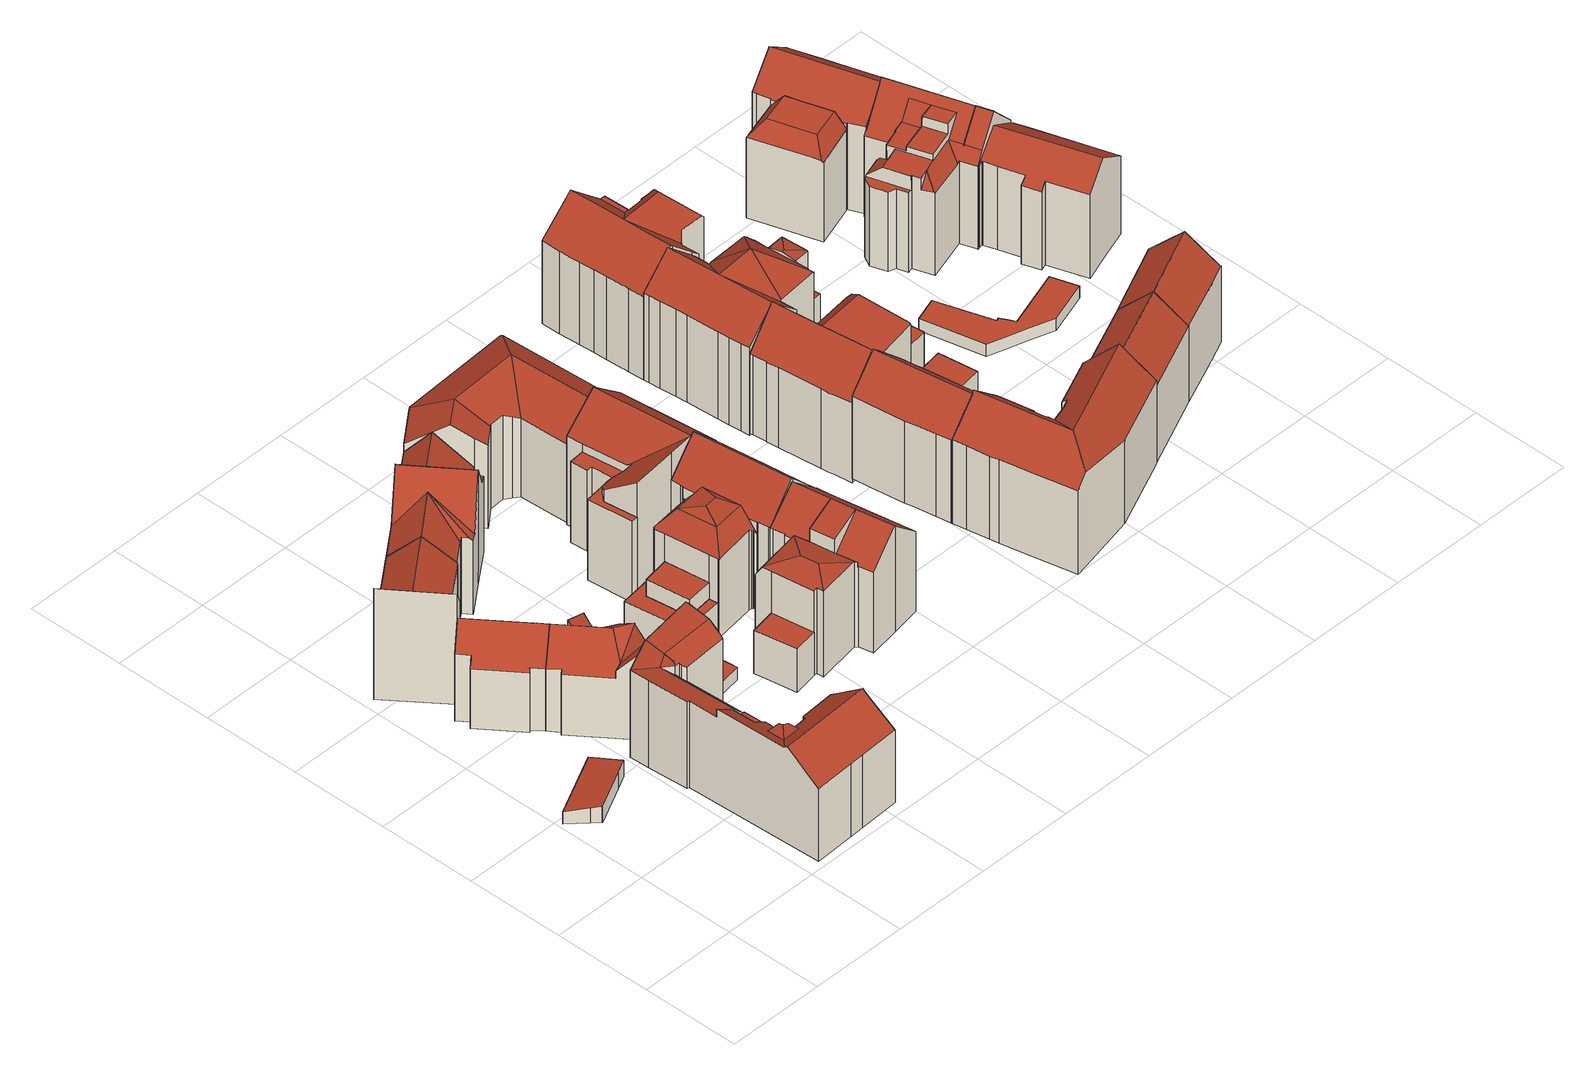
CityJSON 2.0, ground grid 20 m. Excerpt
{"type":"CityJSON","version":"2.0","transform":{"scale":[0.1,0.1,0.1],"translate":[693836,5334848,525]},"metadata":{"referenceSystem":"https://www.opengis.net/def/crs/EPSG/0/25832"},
"CityObjects":{
"building1":{"type":"Building","attributes":{"Gemeindeschluessel":"09162000","HoeheDach":"530.026","HoeheGrund":"526.457","Methode":"2000","NiedrigsteTraufeDesGebaeudes":"529.158","Geometrietyp2DReferenz":"3000","function":"31001_2463","roofType":"1000","measuredHeight":3.57,"storeysAboveGround":1},"geometry":[{"type":"MultiSurface","lod":"2","boundaries":[[[0,1,2,3]],[[4,5,6,7]],[[3,8,4,7,9,10,11,0]],[[8,12,5,4]],[[11,13,1,0]],[[3,2,12,8]],[[9,14,15,10]],[[1,13,15,14,6,5,12,2]],[[7,6,14,9]],[[10,15,13,11]]],"semantics":{"surfaces":[{"type":"WallSurface"},{"type":"GroundSurface"},{"type":"RoofSurface"}],"values":[0,0,1,0,0,0,0,2,0,0]}}]},
"building2":{"type":"Building","attributes":{"Gemeindeschluessel":"09162000","HoeheDach":"545.330","HoeheGrund":"526.392","Methode":"1000","NiedrigsteTraufeDesGebaeudes":"539.469","Geometrietyp2DReferenz":"3000","function":"31001_1000","roofType":"3100","measuredHeight":18.94,"storeysAboveGround":4},"geometry":[{"type":"MultiSurface","lod":"2","boundaries":[[[16,17,18,19]],[[20,21,22,23]],[[24,25,26,27,28]],[[29,30,31,32]],[[33,34,35,36]],[[37,31,30,38,22,21,27,26]],[[32,31,37,39,40]],[[40,39,34,33]],[[19,18,25,24]],[[17,41,35,34,39,37,26,25,18]],[[28,27,21,20]],[[24,28,20,23,42,29,32,40,33,36,43,16,19]],[[42,38,30,29]],[[23,22,38,42]],[[43,41,17,16]],[[36,35,41,43]]],"semantics":{"surfaces":[{"type":"WallSurface"},{"type":"RoofSurface"},{"type":"GroundSurface"}],"values":[0,0,0,0,0,1,0,0,0,1,0,2,0,0,0,0]}}]},
"building3":{"type":"Building","attributes":{"Gemeindeschluessel":"09162000","HoeheDach":"550.624","HoeheGrund":"526.296","Methode":"2000","NiedrigsteTraufeDesGebaeudes":"542.361","Geometrietyp2DReferenz":"3000","function":"31001_1000","roofType":"3100","measuredHeight":24.33,"storeysAboveGround":6},"geometry":[{"type":"MultiSurface","lod":"2","boundaries":[[[44,45,46,47]],[[48,49,46,45,50]],[[44,51,52,50,45]],[[53,54,55,56]],[[57,58,52,51]],[[59,47,46,49,60,61]],[[55,62,63,64,57,51,44,47,59,61,56]],[[64,65,58,57]],[[65,64,63,66,67]],[[68,66,63,62]],[[55,54,68,62]],[[48,50,52,58,65,67]],[[61,60,53,56]],[[68,54,53,60,49,48,67,66]]],"semantics":{"surfaces":[{"type":"WallSurface"},{"type":"RoofSurface"},{"type":"GroundSurface"}],"values":[0,1,0,0,0,0,2,0,0,0,0,1,0,1]}}]},
"building4":{"type":"Building","attributes":{"Gemeindeschluessel":"09162000","HoeheDach":"547.871","HoeheGrund":"526.798","Methode":"2000","NiedrigsteTraufeDesGebaeudes":"541.969","Geometrietyp2DReferenz":"3000","function":"31001_1000","roofType":"3100","measuredHeight":21.07,"storeysAboveGround":5},"geometry":[{"type":"MultiSurface","lod":"2","boundaries":[[[69,70,71,72]],[[73,74,75,76]],[[77,78,79,80,81,82]],[[83,84,85,86]],[[87,88,89,90]],[[91,92,93,94,95]],[[96,97,93,92]],[[98,99,100,101]],[[102,80,79,103]],[[74,104,105,106,107,96,92,91,108,109,110,111,112,113,114,115,116,117,83,86,102,103,118,119,120,121,122,123,124,125,98,101,126,69,72,75]],[[112,111,127,128,129,130]],[[122,131,132,123]],[[73,76,71,70,133,134,135,136,137,138]],[[88,87,139,135,134]],[[90,89,140,141]],[[107,106,142,143]],[[124,123,132,144,145]],[[105,146,142,106]],[[128,127,147,148,149,95,94,150]],[[124,145,151,125]],[[115,152,153,116]],[[121,154,131,122]],[[72,71,76,75]],[[83,117,155,141,140,84]],[[136,150,143,142,146,137]],[[114,156,152,115]],[[157,130,129,150,136]],[[113,112,130,157,158,159]],[[109,148,147,110]],[[82,81,160]],[[116,153,161,155,117]],[[90,141,155,161,139,87]],[[135,139,153,152,156,159,158,136]],[[162,144,132,131,154,163,164,165,166,167,77,168]],[[150,94,93,97,143]],[[169,100,99,151,145,144,162]],[[119,164,163,120]],[[113,159,156,114]],[[74,73,138,104]],[[167,170,78,77]],[[125,151,99,98]],[[118,165,164,119]],[[110,147,127,111]],[[166,170,167]],[[105,104,138,137,146]],[[168,77,82,160,85,84,140,89,88,134,171]],[[108,149,148,109]],[[118,103,79,78,170,166,165]],[[139,161,153]],[[102,86,85,160,81,80]],[[150,129,128]],[[158,157,136]],[[101,100,169,126]],[[91,95,149,108]],[[126,169,162,168,171,133,70,69]],[[107,143,97,96]],[[120,163,154,121]],[[133,171,134]]],"semantics":{"surfaces":[{"type":"WallSurface"},{"type":"RoofSurface"},{"type":"GroundSurface"}],"values":[0,0,1,0,0,0,0,0,0,2,0,0,1,0,0,0,0,0,1,0,0,0,0,0,1,0,1,0,0,0,0,1,1,1,1,1,0,0,0,1,0,0,0,0,0,1,0,0,0,0,0,0,0,0,0,0,0,0]}}]},
"building5":{"type":"Building","attributes":{"Gemeindeschluessel":"09162000","HoeheDach":"545.330","HoeheGrund":"526.400","Methode":"2000","NiedrigsteTraufeDesGebaeudes":"539.550","Geometrietyp2DReferenz":"3000","function":"31001_1000","roofType":"3100","measuredHeight":18.93,"storeysAboveGround":4},"geometry":[{"type":"MultiSurface","lod":"2","boundaries":[[[172,173,39,40]],[[174,175,176,177]],[[178,179,173,172]],[[180,181,177]],[[182,37,183,184,38,30]],[[185,186,174,177,181]],[[42,38,184,187]],[[178,188,185,181,180,179]],[[189,186,185,188]],[[173,179,180,177,183,37,39]],[[29,30,38,42]],[[190,191,184,183]],[[32,182,30,29]],[[187,184,191,192]],[[189,193,175,174,186]],[[193,189,188,178,172,40,32,29,42,187,192]],[[176,190,183,177]],[[193,192,191,190,176,175]],[[32,40,39,37,182]]],"semantics":{"surfaces":[{"type":"WallSurface"},{"type":"RoofSurface"},{"type":"GroundSurface"}],"values":[0,1,0,0,1,1,0,0,0,1,0,1,0,0,0,2,1,0,0]}}]},
"building6":{"type":"Building","attributes":{"Gemeindeschluessel":"09162000","HoeheDach":"551.154","HoeheGrund":"526.332","Methode":"1000","NiedrigsteTraufeDesGebaeudes":"542.476","Geometrietyp2DReferenz":"3000","function":"31001_1000","roofType":"9999","measuredHeight":24.82,"storeysAboveGround":6},"geometry":[{"type":"MultiSurface","lod":"2","boundaries":[[[194,51,195,196,197]],[[194,197,198,199]],[[200,201,202,203]],[[50,204,196,195]],[[205,200,203,44,51,194,199]],[[205,199,198,206,207]],[[202,201,208,204,209]],[[210,209,204,50]],[[200,205,207,208,201]],[[51,44,210,50,195]],[[206,198,197,196,204]],[[44,203,202,209,210]],[[206,204,208,207]]],"semantics":{"surfaces":[{"type":"WallSurface"},{"type":"RoofSurface"},{"type":"GroundSurface"}],"values":[0,0,0,1,2,0,1,1,0,0,1,0,1]}}]},
"building7":{"type":"Building","attributes":{"Gemeindeschluessel":"09162000","HoeheDach":"530.388","HoeheGrund":"527.820","Methode":"1000","NiedrigsteTraufeDesGebaeudes":"530.388","Geometrietyp2DReferenz":"3000","function":"31001_2000","roofType":"1000","measuredHeight":2.57},"geometry":[{"type":"MultiSurface","lod":"2","boundaries":[[[211,212,213,214,215,216]],[[216,215,214,217,218,219]],[[220,219,218,221]],[[212,211,220,221,222,213]],[[217,214,213,222,221,218]],[[211,216,219,220]]],"semantics":{"surfaces":[{"type":"WallSurface"},{"type":"RoofSurface"},{"type":"GroundSurface"}],"values":[0,1,0,2,0,0]}}]},
"building8":{"type":"Building","attributes":{"Gemeindeschluessel":"09162000","HoeheDach":"529.570","HoeheGrund":"526.960","Methode":"1000","NiedrigsteTraufeDesGebaeudes":"529.130","Geometrietyp2DReferenz":"3000","function":"31001_2000","roofType":"1000","measuredHeight":2.61},"geometry":[{"type":"MultiSurface","lod":"2","boundaries":[[[223,224,225,226]],[[223,226,227,228,229,230,231]],[[229,232,233,230]],[[227,234,235,228]],[[228,235,232,229]],[[230,233,236,231]],[[226,225,234,227]],[[236,233,232,235,234,225,224]],[[231,236,224,223]]],"semantics":{"surfaces":[{"type":"WallSurface"},{"type":"GroundSurface"},{"type":"RoofSurface"}],"values":[0,1,0,0,0,0,0,2,0]}}]},
"building9":{"type":"Building","attributes":{"Gemeindeschluessel":"09162000","HoeheDach":"537.180","HoeheGrund":"527.730","Methode":"2000","NiedrigsteTraufeDesGebaeudes":"537.180","Geometrietyp2DReferenz":"3000","function":"31001_1000","roofType":"1000","measuredHeight":9.45,"storeysAboveGround":2},"geometry":[{"type":"MultiSurface","lod":"2","boundaries":[[[237,238,239,240,241,242]],[[243,244,245,239,238,237]],[[246,247,242,241,240,248]],[[247,246,244,243,237,242]],[[248,245,244,246]],[[240,239,245,248]]],"semantics":{"surfaces":[{"type":"WallSurface"},{"type":"RoofSurface"},{"type":"GroundSurface"}],"values":[0,1,2,0,0,0]}}]},
"building10":{"type":"Building","attributes":{"Gemeindeschluessel":"09162000","HoeheDach":"533.700","HoeheGrund":"526.696","Methode":"9999","NiedrigsteTraufeDesGebaeudes":"533.700","Geometrietyp2DReferenz":"3000","function":"51009_1610","roofType":"1000","measuredHeight":7},"geometry":[{"type":"MultiSurface","lod":"2","boundaries":[[[249,250,251,252]],[[253,254,255,256]],[[257,258,251,250,255,254,259,260]],[[256,255,250,249]],[[252,251,258,261]],[[262,260,259,263]],[[263,259,254,253]],[[261,264,262,263,253,256,249,252]],[[264,257,260,262]],[[257,264,261,258]]],"semantics":{"surfaces":[{"type":"WallSurface"},{"type":"RoofSurface"},{"type":"GroundSurface"}],"values":[0,0,1,0,0,0,0,2,0,0]}}]},
"building11":{"type":"Building","attributes":{"Gemeindeschluessel":"09162000","HoeheDach":"551.188","HoeheGrund":"526.372","Methode":"2000","NiedrigsteTraufeDesGebaeudes":"539.628","Geometrietyp2DReferenz":"3000","function":"31001_1000","roofType":"3100","measuredHeight":24.82,"storeysAboveGround":6},"geometry":[{"type":"MultiSurface","lod":"2","boundaries":[[[265,266,267,268]],[[269,270,271,197,272]],[[273,274,275,276,277,278]],[[267,278,277,279,268]],[[273,280,281,271,270,274]],[[274,270,269,282,275]],[[197,271,281,198]],[[281,280,266,265,198]],[[268,279,276,275,282]],[[197,198,265,268,272]],[[268,282,269,272]],[[279,277,276]],[[280,273,278,267,266]]],"semantics":{"surfaces":[{"type":"RoofSurface"},{"type":"WallSurface"},{"type":"GroundSurface"}],"values":[0,1,1,0,2,1,1,1,0,0,0,1,1]}}]},
"building12":{"type":"Building","attributes":{"Gemeindeschluessel":"09162000","HoeheDach":"537.334","HoeheGrund":"526.791","Methode":"1000","NiedrigsteTraufeDesGebaeudes":"537.334","Geometrietyp2DReferenz":"3000","function":"31001_1000","roofType":"1000","measuredHeight":10.54,"storeysAboveGround":2},"geometry":[{"type":"MultiSurface","lod":"2","boundaries":[[[283,284,285,286,287,288]],[[289,290,291,292,293,294]],[[290,283,288,291]],[[291,288,287,292]],[[290,289,294,285,284,283]],[[286,285,294,293,292,287]]],"semantics":{"surfaces":[{"type":"RoofSurface"},{"type":"GroundSurface"},{"type":"WallSurface"}],"values":[0,1,2,2,2,2]}}]},
"building13":{"type":"Building","attributes":{"Gemeindeschluessel":"09162000","HoeheDach":"543.660","HoeheGrund":"526.010","Methode":"2000","NiedrigsteTraufeDesGebaeudes":"543.660","Geometrietyp2DReferenz":"3000","function":"51009_1610","roofType":"1000","measuredHeight":17.65},"geometry":[{"type":"MultiSurface","lod":"2","boundaries":[[[295,296,297,298]],[[299,300,301,302,303,304,297,296,305,306,307,308,309,310]],[[311,309,308,312]],[[312,308,307,313]],[[314,303,302,315]],[[315,302,301,316]],[[299,317,318,300]],[[319,306,305,320]],[[318,317,321,311,312,313,319,320,295,298,322,314,315,316]],[[320,305,296,295]],[[322,304,303,314]],[[321,310,309,311]],[[298,297,304,322]],[[317,299,310,321]],[[313,307,306,319]],[[316,301,300,318]]],"semantics":{"surfaces":[{"type":"WallSurface"},{"type":"RoofSurface"},{"type":"GroundSurface"}],"values":[0,1,0,0,0,0,0,0,2,0,0,0,0,0,0,0]}}]},
"building14":{"type":"Building","attributes":{"Gemeindeschluessel":"09162000","HoeheDach":"551.130","HoeheGrund":"527.720","Methode":"2000","NiedrigsteTraufeDesGebaeudes":"543.074","Geometrietyp2DReferenz":"3000","function":"31001_1000","roofType":"2100","measuredHeight":23.41,"storeysAboveGround":4},"geometry":[{"type":"MultiSurface","lod":"2","boundaries":[[[323,324,325,326]],[[327,328,329,330,331,332]],[[333,334,335,336]],[[337,336,335,338,339]],[[340,341,342,343]],[[326,344,339,338,345,323]],[[346,240,347,348,349,350]],[[337,339,344,351]],[[324,352,353,354]],[[355,331,330]],[[356,357,358,359]],[[360,361,362,363]],[[346,350,364,365]],[[366,367,368,369,370]],[[369,371,370]],[[372,373,374,248]],[[348,375,376,349]],[[377,378,329,328]],[[349,376,355,330,329,378,364,350]],[[379,355,376,354]],[[367,351,344,326,325,368]],[[356,363,362,380,357]],[[371,369,368,325,324,354,376,375]],[[343,342,381,382]],[[379,354,353,383]],[[248,374,347,240]],[[337,351,367,366,372,248,240,346,365,377,328,327,360,363,356,359,340,343,382,333,336]],[[382,381,334,333]],[[379,383,380,362,361,332,331,355]],[[383,345,338,335,334,381,342,341,358,357,380]],[[327,332,361,360]],[[347,374,373,370,371,375,348]],[[365,364,378,377]],[[359,358,341,340]],[[352,345,383,353]],[[345,352,324,323]],[[372,366,370,373]]],"semantics":{"surfaces":[{"type":"WallSurface"},{"type":"RoofSurface"},{"type":"GroundSurface"}],"values":[0,0,0,0,0,1,0,0,0,0,0,0,0,0,1,0,1,0,1,0,0,0,1,0,0,0,2,0,1,1,0,1,0,0,1,0,0]}}]},
"building15":{"type":"Building","attributes":{"Gemeindeschluessel":"09162000","HoeheDach":"551.800","HoeheGrund":"526.320","Methode":"2000","NiedrigsteTraufeDesGebaeudes":"542.761","Geometrietyp2DReferenz":"3000","function":"31001_1000","roofType":"3100","measuredHeight":25.48,"storeysAboveGround":4},"geometry":[{"type":"MultiSurface","lod":"2","boundaries":[[[384,385,386,387]],[[388,389,390,391,392,393,394,395,396]],[[397,389,388,398]],[[399,400,401,402]],[[403,404,405,406]],[[407,408,409,410]],[[411,412,404,403]],[[413,414,415,416]],[[406,405,417,418]],[[419,390,389,397]],[[392,420,393]],[[421,422,423,424,425,426]],[[427,392,391,428]],[[416,415,429,430]],[[411,431,398,388,396,412]],[[428,391,390,419]],[[432,394,393]],[[394,432,433,434,435]],[[425,424,358,436,386,385,437,438,439]],[[440,441,442,443]],[[421,426,408,407]],[[395,444,445]],[[418,417,446,447]],[[448,449,450,414,413,451,452]],[[453,449,448,401]],[[454,455,441,440,456,457]],[[447,446,454,457]],[[453,434,458,450,449]],[[446,417,405,404,412,396,395,445,455,454]],[[459,358,424,423]],[[444,460,435,445]],[[461,437,385,384]],[[429,439,438,437,461,462,463,430]],[[387,386,436,464]],[[445,435,434,453,401,400,442,441,455]],[[443,442,400,399]],[[394,460,444,395]],[[402,401,448,452]],[[423,422,421,407,410,427,428,419,397,398,431,411,403,406,418,447,457,456,440,443,399,402,452,451,413,416,430,463,462,461,384,387,464,459]],[[464,436,358,459]],[[410,409,420,392,427]],[[415,414,450,458,434,433,432,393,420,409,408,426,425,439,429]],[[394,435,460]]],"semantics":{"surfaces":[{"type":"WallSurface"},{"type":"RoofSurface"},{"type":"GroundSurface"}],"values":[0,1,0,0,0,0,0,0,0,0,0,0,0,0,0,0,0,0,1,0,0,1,0,0,1,0,0,0,1,0,1,0,0,0,1,0,1,0,2,0,0,1,1]}}]},
"building16":{"type":"Building","attributes":{"Gemeindeschluessel":"09162000","HoeheDach":"548.521","HoeheGrund":"526.428","Methode":"2000","NiedrigsteTraufeDesGebaeudes":"543.441","Geometrietyp2DReferenz":"3000","function":"31001_1000","roofType":"3100","measuredHeight":22.09,"storeysAboveGround":4},"geometry":[{"type":"MultiSurface","lod":"2","boundaries":[[[270,274,465,466,467]],[[468,469,465,274]],[[470,471,472,473,474,468,274,270,475,476,477,478]],[[472,479,480,473]],[[473,480,481,474]],[[482,483,484,485]],[[486,485,484,487,488,489]],[[482,490,470,478,477,483]],[[482,485,491,490]],[[468,474,481,492,469]],[[487,476,475,488]],[[486,492,481,480,479,491,485]],[[475,270,467,489,488]],[[483,477,476,487,484]],[[466,486,489,467]],[[465,469,492,486,466]],[[491,471,470,490]],[[479,472,471,491]]],"semantics":{"surfaces":[{"type":"WallSurface"},{"type":"GroundSurface"},{"type":"RoofSurface"}],"values":[0,0,1,0,0,2,2,0,2,0,0,2,0,0,2,2,0,0]}}]},
"building17":{"type":"Building","attributes":{"Gemeindeschluessel":"09162000","HoeheDach":"551.377","HoeheGrund":"525.980","Methode":"2000","NiedrigsteTraufeDesGebaeudes":"545.253","Geometrietyp2DReferenz":"3000","function":"31001_1000","roofType":"3100","measuredHeight":25.4,"storeysAboveGround":4},"geometry":[{"type":"MultiSurface","lod":"2","boundaries":[[[315,493,494,495,496,497]],[[498,499,500,501,502,503]],[[504,505,506,322,507,314]],[[313,508,509,510]],[[511,512,319,513,514,515,508,313]],[[516,517,513,319,518,320]],[[519,516,320,520,295,521]],[[522,523,503,502]],[[322,506,524,298]],[[494,525,526,500,499,527,528,529,495]],[[315,497,504,314]],[[298,524,521,295]],[[509,530,523,522,531,510]],[[532,528,527,499,498,503,523,530]],[[497,496,495,529,514,513,517,516,519,521,524,506,505,504]],[[526,525,494,493,315,314,507,322,298,295,520,320,518,319,512,511,313,510,531,522,502,501,500]],[[508,515,514,529,528,532,530,509]]],"semantics":{"surfaces":[{"type":"WallSurface"},{"type":"RoofSurface"},{"type":"GroundSurface"}],"values":[0,0,0,0,0,0,0,0,0,0,0,0,0,1,1,2,1]}}]},
"building18":{"type":"Building","attributes":{"Gemeindeschluessel":"09162000","HoeheDach":"551.810","HoeheGrund":"527.710","Methode":"2000","NiedrigsteTraufeDesGebaeudes":"543.310","Geometrietyp2DReferenz":"3000","function":"31001_1000","roofType":"3100","measuredHeight":24.1,"storeysAboveGround":4},"geometry":[{"type":"MultiSurface","lod":"2","boundaries":[[[533,534,535,536,537,538]],[[536,535,539,540]],[[541,542,543,544]],[[545,546,547,548,549,550]],[[547,546,542,541]],[[551,552,553,554]],[[555,556,533,538]],[[557,549,548,547,541,544,558,559,560,551,554,561,562,563,564,555,538,537,536,540,565,566,567,568,569,570]],[[569,571,572,570]],[[573,574,575,576,543,542,546,545,550,577,578,579,580,581,539,535,534]],[[582,583,584,585,553,552,586,575,574,573,534,533,556]],[[560,559,558,576,575,586]],[[579,578,587,571,569,568,567]],[[588,572,571,587]],[[587,578,577,588]],[[560,586,552,551]],[[554,553,585,561]],[[540,539,581,565]],[[580,579,567,566,565,581]],[[564,563,583,582,556,555]],[[544,543,576,558]],[[562,561,585,584,583,563]],[[549,557,570,572,588,577,550]]],"semantics":{"surfaces":[{"type":"WallSurface"},{"type":"GroundSurface"},{"type":"RoofSurface"}],"values":[0,0,0,0,0,0,0,1,0,2,2,0,0,2,0,0,0,0,0,0,0,0,0]}}]},
"building19":{"type":"Building","attributes":{"Gemeindeschluessel":"09162000","HoeheDach":"552.062","HoeheGrund":"527.690","Methode":"2000","NiedrigsteTraufeDesGebaeudes":"545.601","Geometrietyp2DReferenz":"3000","function":"31001_1000","roofType":"3100","measuredHeight":24.37,"storeysAboveGround":5},"geometry":[{"type":"MultiSurface","lod":"2","boundaries":[[[589,590,591,592]],[[560,593,576,558]],[[594,595,596,597,598,599,600,601,602,603,604,605,606,607]],[[608,609,610,611,612,613,614,615]],[[616,600,599,617]],[[618,601,600,616]],[[591,590,619,620,615,614,595,594,607,576,593,621]],[[622,623,612,611]],[[624,625,626,627]],[[628,629,630,626,625,631,632,633,596,595]],[[634,619,590,589]],[[627,626,630,635]],[[636,631,625,624]],[[623,622,637,635,630,629]],[[638,632,631,636]],[[611,610,609,608,639,634,589,592,551,560,558,640,544,641,642,643,644,618,616,617,645,646,647,648,638,636,624,627,635,637,622]],[[613,612,623,629,628,595,614]],[[598,597,646,645,617,599]],[[642,604,603,643]],[[576,607,606,544,640,558]],[[592,591,621,551]],[[551,621,593,560]],[[639,608,615,620,619,634]],[[597,596,633,632,638,648,647,646]],[[618,644,643,603,602,601]],[[606,605,604,642,641,544]]],"semantics":{"surfaces":[{"type":"WallSurface"},{"type":"RoofSurface"},{"type":"GroundSurface"}],"values":[0,0,1,0,0,0,1,0,0,1,0,0,0,0,0,2,1,0,0,0,0,0,0,0,0,0]}}]},
"building20":{"type":"Building","attributes":{"Gemeindeschluessel":"09162000","HoeheDach":"551.539","HoeheGrund":"526.830","Methode":"2000","NiedrigsteTraufeDesGebaeudes":"543.206","Geometrietyp2DReferenz":"3000","function":"31001_1000","roofType":"3100","measuredHeight":24.71,"storeysAboveGround":5},"geometry":[{"type":"MultiSurface","lod":"2","boundaries":[[[649,650,651,652,653,654,655,656]],[[657,658,659,651,650,660]],[[661,662,663,664,665,666]],[[667,668,669,670,671,672,673,674]],[[653,652,675,676,677,654]],[[678,679,680,681,682,673,672,671,670,660,650,649,656,683,684,685]],[[686,664,663,687]],[[664,686,688,689,690,665]],[[675,652,651,659]],[[691,678,685,692]],[[685,684,693,694,695,696,697,692]],[[698,699,700,701,702,677,676,675,659,658,657,669,668,667,674,703,704,705,706,691,692,697,696,695,707,708,709,710,711,689,688,686,687]],[[712,666,665,690,713,714,715,656]],[[683,656,715,716,717,694,693,684]],[[716,715,714,710,709,708,707,717]],[[705,704,703,682,681,680,679,706]],[[706,679,678,691]],[[677,702,701,700,718,719,655,654]],[[674,673,682,703]],[[661,718,700,699,698,662]],[[714,713,690,689,711,710]],[[695,694,717,707]],[[657,660,670,669]],[[655,719,718,661,666,712,656]],[[687,663,662,698]]],"semantics":{"surfaces":[{"type":"RoofSurface"},{"type":"WallSurface"},{"type":"GroundSurface"}],"values":[0,1,0,1,1,0,1,1,1,1,1,2,0,0,1,1,1,1,1,1,1,1,1,0,1]}}]},
"building21":{"type":"Building","attributes":{"Gemeindeschluessel":"09162000","HoeheDach":"551.300","HoeheGrund":"526.448","Methode":"2000","NiedrigsteTraufeDesGebaeudes":"537.080","Geometrietyp2DReferenz":"3000","function":"31001_1000","roofType":"3100","measuredHeight":24.85,"storeysAboveGround":4},"geometry":[{"type":"MultiSurface","lod":"2","boundaries":[[[720,721,722,723,724]],[[725,726,727,728,729,730,731]],[[732,733,734,735,736,721,737,738,739,740,741]],[[721,736,722]],[[742,725,731,743,740,739]],[[744,745,746,747]],[[748,749,750,751]],[[728,727,752,753]],[[754,755,747,746]],[[756,757,693,758]],[[754,746,745,759,760,720,724]],[[720,761,762,721]],[[763,729,728,753,764]],[[765,732,766,767,768]],[[750,769,770,751]],[[771,772,773,774]],[[764,753,752,775,767,766]],[[748,758,693,776,749]],[[777,778,779,768,767,775]],[[722,736,735,780,781,723]],[[732,741,763,764,766]],[[782,741,740,743]],[[730,729,763,741,782]],[[770,769,783,784]],[[785,738,737,762,761,786]],[[737,721,762]],[[757,761,720,776,693]],[[757,756,786,761]],[[773,787,788,774]],[[743,731,730,782]],[[726,777,775,752,727]],[[742,785,786,756,758,748,751,770,784,771,774,788,789,790,791,744,747,755,781,780,792,778,777,726,725]],[[780,735,734,792]],[[765,768,779,793]],[[791,759,745,744]],[[787,773,772,783,769,750,749,776,720,760,794,795]],[[789,795,794,790]],[[778,792,734,733,793,779]],[[742,739,738,785]],[[793,733,732,765]],[[791,790,794,760,759]],[[787,795,789,788]],[[784,783,772,771]],[[781,755,754,724,723]]],"semantics":{"surfaces":[{"type":"RoofSurface"},{"type":"WallSurface"},{"type":"GroundSurface"}],"values":[0,1,0,0,1,1,1,0,1,1,0,0,0,1,1,1,0,1,1,1,1,1,1,1,1,0,0,1,1,0,1,2,1,0,1,0,1,1,1,1,1,1,1,1]}}]},
"building22":{"type":"Building","attributes":{"Gemeindeschluessel":"09162000","HoeheDach":"551.150","HoeheGrund":"526.420","Methode":"2000","NiedrigsteTraufeDesGebaeudes":"544.165","Geometrietyp2DReferenz":"3000","function":"31001_1000","roofType":"3100","measuredHeight":24.73,"storeysAboveGround":4},"geometry":[{"type":"MultiSurface","lod":"2","boundaries":[[[796,797,798,799]],[[744,800,801,791]],[[802,803,800,744]],[[804,805,806,798,797,807,808,809,810,811,812,813,814,815,816,817]],[[818,819,820,821,822,823]],[[824,825,826,806,805,804,817,827]],[[828,829,830,831,832,833]],[[834,822,821,835]],[[836,837,838,839,840,830,829,828,823,822,834,813]],[[815,841,842,843,844,816]],[[845,846,847,809,808,807,797,796]],[[812,811,801,800,803,848,849,850,813]],[[851,852,853,839,838,854]],[[835,821,820,855,856,857]],[[799,798,806,826]],[[858,859,860,861,862,802,744,791,863,790,847,846,845,796,799,826,825,824,827,844,843,842,856,855,820,819,818,833,832,831,864,853,852,851]],[[842,841,857,856]],[[862,861,860,859,865,866,849,848]],[[790,810,809,847]],[[850,866,865,867,837,836,813]],[[840,839,853,864,831,830]],[[814,813,834,835,857,841,815]],[[858,851,854,867,865,859]],[[849,866,850]],[[790,863,791,801,811,810]],[[818,823,828,833]],[[827,817,816,844]],[[867,854,838,837]],[[862,848,803,802]]],"semantics":{"surfaces":[{"type":"WallSurface"},{"type":"RoofSurface"},{"type":"GroundSurface"}],"values":[0,0,0,1,0,0,0,1,1,0,0,1,0,0,0,2,0,0,0,1,0,1,0,1,0,0,0,1,0]}}]},
"building23":{"type":"Building","attributes":{"Gemeindeschluessel":"09162000","HoeheDach":"537.404","HoeheGrund":"526.790","Methode":"1000","NiedrigsteTraufeDesGebaeudes":"537.404","Geometrietyp2DReferenz":"3000","function":"31001_1000","roofType":"1000","measuredHeight":10.61},"geometry":[{"type":"MultiSurface","lod":"2","boundaries":[[[868,869,870,871,872,686]],[[873,687,686,872,871,874,875]],[[876,877,875,874,871,870]],[[878,879,877,876,870,869,868]],[[687,873,875,877,879,878]],[[687,878,868,686]]],"semantics":{"surfaces":[{"type":"WallSurface"},{"type":"GroundSurface"},{"type":"RoofSurface"}],"values":[0,1,0,2,0,0]}}]},
"building24":{"type":"Building","attributes":{"Gemeindeschluessel":"09162000","HoeheDach":"550.399","HoeheGrund":"527.980","Methode":"1000","NiedrigsteTraufeDesGebaeudes":"544.594","Geometrietyp2DReferenz":"3000","function":"31001_1000","roofType":"3100","measuredHeight":22.42,"storeysAboveGround":5},"geometry":[{"type":"MultiSurface","lod":"2","boundaries":[[[880,881,882,883]],[[884,885,882,881]],[[886,887,888,884,881,880]],[[889,890,891,883,882,885]],[[888,889,885,884]],[[887,886,880,883,891,890]],[[890,889,888,887]]],"semantics":{"surfaces":[{"type":"WallSurface"},{"type":"RoofSurface"},{"type":"GroundSurface"}],"values":[0,1,0,0,1,2,0]}}]},
"building25":{"type":"Building","attributes":{"Gemeindeschluessel":"09162000","HoeheDach":"529.797","HoeheGrund":"527.190","Methode":"1000","NiedrigsteTraufeDesGebaeudes":"529.797","Geometrietyp2DReferenz":"3000","function":"31001_2000","roofType":"1000","measuredHeight":2.61},"geometry":[{"type":"MultiSurface","lod":"2","boundaries":[[[892,893,894,895,896,897]],[[898,899,897,896]],[[900,901,902,903]],[[904,905,899,898]],[[906,907,908,909]],[[909,908,910,911]],[[894,893,907,906]],[[911,912,913,900,903,904,898,896,895,894,906,909]],[[913,912,911,910,914,915,901,900]],[[903,902,905,904]],[[901,915,914,910,908,907,893,892,897,899,905,902]]],"semantics":{"surfaces":[{"type":"WallSurface"},{"type":"GroundSurface"},{"type":"RoofSurface"}],"values":[0,0,0,0,0,0,0,1,0,0,2]}}]},
"building26":{"type":"Building","attributes":{"Gemeindeschluessel":"09162000","HoeheDach":"550.361","HoeheGrund":"528.010","Methode":"1000","NiedrigsteTraufeDesGebaeudes":"544.560","Geometrietyp2DReferenz":"3000","function":"31001_1000","roofType":"3100","measuredHeight":22.35,"storeysAboveGround":5},"geometry":[{"type":"MultiSurface","lod":"2","boundaries":[[[916,917,918,919,920,921,922,923]],[[885,923,922,924]],[[890,925,918,917,926,927]],[[927,926,917,916,923,885]],[[925,890,891,883,921,920,919,918]],[[883,924,922,921]],[[891,890,927,885,924,883]]],"semantics":{"surfaces":[{"type":"WallSurface"},{"type":"RoofSurface"},{"type":"GroundSurface"}],"values":[0,1,0,1,2,0,0]}}]},
"building27":{"type":"Building","attributes":{"Gemeindeschluessel":"09162000","HoeheDach":"551.040","HoeheGrund":"526.890","Methode":"2000","NiedrigsteTraufeDesGebaeudes":"544.259","Geometrietyp2DReferenz":"3000","function":"31001_1000","roofType":"3100","measuredHeight":24.15,"storeysAboveGround":5},"geometry":[{"type":"MultiSurface","lod":"2","boundaries":[[[928,929,930,931]],[[932,933,934,935,936,937]],[[938,939,940,941,942,943,944,945]],[[946,947,948,949]],[[944,950,951]],[[952,953,954,948,947,955,930,929,956]],[[957,958,936,935,940,939,959,960]],[[961,962,963,953,952,964]],[[965,956,929,928,966,967]],[[968,969,970,971,972,957,960,973,974,975,976,977]],[[978,954,953,963]],[[931,930,955,979]],[[949,948,954,978]],[[935,934,940]],[[962,961,932,937,980,972,971,970,969,968,977,981,982,983,984,985,967,966,928,931,979,946,949,978,963]],[[985,986,965,967]],[[972,980,937,936,958,957]],[[976,987,951,950,988,983,982,981,977]],[[984,989,986,985]],[[961,964,933,932]],[[959,939,938,945,990]],[[989,988,950,944,943,942,941,940,934,933,964,952,956,965,986]],[[974,973,960,959,990,975]],[[979,955,947,946]],[[983,988,989,984]],[[975,990,945,944,951,987,976]]],"semantics":{"surfaces":[{"type":"WallSurface"},{"type":"RoofSurface"},{"type":"GroundSurface"}],"values":[0,0,0,0,0,1,1,0,0,0,0,0,0,0,2,0,0,0,0,0,1,1,1,0,0,1]}}]},
"building28":{"type":"Building","attributes":{"Gemeindeschluessel":"09162000","HoeheDach":"552.280","HoeheGrund":"526.853","Methode":"2000","NiedrigsteTraufeDesGebaeudes":"544.300","Geometrietyp2DReferenz":"3000","function":"31001_1000","roofType":"3100","measuredHeight":25.43,"storeysAboveGround":5},"geometry":[{"type":"MultiSurface","lod":"2","boundaries":[[[991,992,993,994,995,996,997]],[[998,999,1000,1001]],[[1002,1003,1004,1005]],[[1006,1007,1008,1005,1004,994,993]],[[1009,1010,1011,1012]],[[1013,991,997,1014,1015]],[[1016,1017,1010,1009]],[[1018,1019,1020]],[[1002,1021,1022,1023,1018,1020,1024,1025,1026,1027,1028]],[[1020,1029,1025,1024]],[[963,1030,1031,1032]],[[1033,1034,1035,1036,1037,1038,1039,1040]],[[1002,1028,995,1003]],[[1041,1042,1043,1019,1018,1023]],[[991,1013,1044,992]],[[1045,1029,1020,1019,1043,1046]],[[1006,993,992,1044]],[[1047,1048,1049,1050,1051]],[[1049,1052,1035,1034,1050]],[[1053,1054,1008,1007]],[[1055,1056,1036,1035,1052]],[[1002,1005,1008,1054,1031,1030,1021]],[[1057,1015,1014,1058,1059,1038,1037]],[[1041,1023,1022,961]],[[1055,1060,1061,1011,1010,1017,1056]],[[1000,1025,1029,1045,1062,1001]],[[995,994,1004,1003]],[[1058,1039,1059]],[[1039,1038,1059]],[[1016,1057,1037,1036,1056,1017]],[[1034,1033,1063]],[[1032,1031,1054,1053]],[[1064,1061,1060,1065]],[[1042,1047,1051,1066,1046,1043]],[[1040,996,1027,1026,999,998,1067]],[[963,961,1022,1021,1030]],[[1049,1048,1065,1060,1055,1052]],[[1000,999,1026,1025]],[[998,1001,1062,1067]],[[1040,1039,1058,1014,997,996]],[[1006,1044,1013,1015,1057,1016,1009,1012,1064,1065,1048,1047,1042,1041,961,963,1032,1053,1007]],[[1045,1046,1066,1063,1033,1040,1067,1062]],[[1012,1011,1061,1064]],[[1063,1066,1051,1050,1034]],[[1027,996,995,1028]]],"semantics":{"surfaces":[{"type":"RoofSurface"},{"type":"WallSurface"},{"type":"GroundSurface"}],"values":[0,1,1,1,1,1,1,1,0,0,1,0,1,1,1,0,1,1,0,1,1,0,1,1,0,1,0,0,1,1,1,1,1,1,1,1,1,0,0,0,2,1,1,0,1]}}]},
"building29":{"type":"Building","attributes":{"Gemeindeschluessel":"09162000","HoeheDach":"549.511","HoeheGrund":"527.360","Methode":"1000","NiedrigsteTraufeDesGebaeudes":"544.634","Geometrietyp2DReferenz":"3000","function":"31001_1000","roofType":"3100","measuredHeight":22.15,"storeysAboveGround":5},"geometry":[{"type":"MultiSurface","lod":"2","boundaries":[[[1068,1069,1070,1071,1072,1073]],[[1074,1075,1071,1070]],[[1072,1071,1075,1076,1077,1078]],[[1079,1077,1076,1080]],[[1081,1082,1083,1084]],[[1085,1086,1087,1088]],[[1084,1083,1086,1085]],[[1088,1087,1089,1090]],[[1068,1073,1091,1092]],[[1093,1094,1082,1081]],[[1087,1086,1083,1082,1094,1095,1096,1091,1073,1072,1078,1089]],[[1097,1096,1095,1098]],[[1092,1091,1096,1097]],[[1089,1078,1077,1079,1099,1090]],[[1080,1076,1075,1074]],[[1069,1068,1092,1097,1098,1093,1081,1084,1085,1088,1090,1099,1079,1080,1074,1070]],[[1098,1095,1094,1093]]],"semantics":{"surfaces":[{"type":"WallSurface"},{"type":"RoofSurface"},{"type":"GroundSurface"}],"values":[0,0,1,0,0,0,0,0,0,0,1,0,0,0,0,2,0]}}]}
},
"vertices":[
[39,353,15],[39,353,48],[5,384,42],[5,384,15],[162,395,15],[162,395,50],[162,393,50],[162,393,15],[135,448,15],[133,378,15],[54,339,15],[53,340,15],[135,448,42],[53,340,50],[133,378,50],[54,339,50],
[89,671,14],[89,671,161],[72,693,161],[72,693,14],[158,720,14],[158,720,163],[172,731,145],[172,731,14],[106,719,14],[106,719,202],[106,719,203],[138,744,164],[138,744,14],[193,620,14],[193,620,196],[206,602,196],[206,602,14],[140,587,14],[140,587,151],[136,583,145],[136,583,14],[200,598,203],[234,650,145],[157,566,151],[157,566,14],[76,661,145],[234,650,14],[76,661,14],
[231,837,13],[231,837,174],[228,834,174],[228,834,13],[77,794,227],[146,772,174],[194,885,227],[159,931,13],[159,931,177],[129,758,203],[138,744,203],[138,744,13],[129,758,13],[156,929,13],[156,929,177],[202,815,13],[133,761,196],[133,761,13],[106,719,13],[21,829,13],[131,910,13],[131,910,176],[21,829,256],[73,867,174],[106,719,255],
[214,293,18],[214,293,207],[209,293,208],[209,293,18],[202,415,209],[202,415,18],[204,377,18],[204,377,209],[254,116,202],[284,146,199],[283,147,199],[282,150,199],[282,153,199],[253,151,202],[289,177,18],[289,177,176],[282,165,182],[282,165,18],[257,235,172],[257,235,196],[259,188,196],[259,188,172],[396,404,18],[392,464,18],[392,464,208],[395,419,198],[396,404,185],[391,468,18],[391,468,208],[336,14,18],[336,14,177],[308,13,177],[308,13,18],[282,150,18],[283,147,18],[202,416,18],[247,438,18],[275,452,18],[277,452,18],[397,390,18],[304,384,18],[297,389,18],[296,393,18],[280,391,18],[272,379,18],[273,359,18],[277,355,18],[284,236,18],[286,236,18],[301,135,18],[331,138,18],[331,143,18],[341,153,18],[412,158,18],[413,139,18],[416,80,18],[420,19,18],[225,9,18],[296,393,179],[280,392,178],[280,392,194],[280,391,194],[412,158,177],[413,139,191],[216,233,207],[252,235,199],[257,235,198],[250,394,198],[203,417,208],[202,416,209],[282,236,172],[288,190,176],[288,190,172],[275,452,207],[277,452,206],[416,89,229],[416,80,222],[247,438,207],[297,389,175],[304,384,170],[397,390,171],[279,412,198],[420,19,177],[277,355,172],[284,236,171],[341,153,177],[286,236,172],[273,359,176],[274,383,193],[274,383,173],[272,379,176],[282,153,181],[284,236,172],[223,79,229],[331,143,185],[331,138,189],[301,135,190],[292,141,185],[293,118,202],[222,84,225],[225,9,177],[292,141,200],[216,233,224],
[173,545,14],[173,545,152],[276,452,202],[277,452,203],[297,496,202],[241,476,163],[168,541,14],[168,541,146],[223,469,146],[223,469,161],[206,602,197],[264,515,203],[288,580,146],[247,438,202],[275,452,202],[288,580,14],[247,438,14],[275,452,14],[298,497,203],[326,559,146],[326,559,14],[277,452,14],
[268,1014,13],[159,931,178],[221,978,178],[268,1014,262],[352,904,262],[352,904,13],[277,872,13],[277,872,180],[273,869,175],[273,869,13],[283,954,227],[289,856,13],[303,866,175],[289,856,175],[285,862,180],[272,869,175],[231,837,175],
[396,404,28],[457,413,28],[458,414,28],[458,414,54],[457,413,54],[396,404,54],[456,432,54],[451,473,54],[392,464,54],[392,464,28],[451,473,28],[456,432,28],
[326,628,20],[326,628,41],[350,681,41],[350,681,20],[363,711,20],[390,700,20],[378,674,20],[370,655,20],[352,617,20],[378,674,46],[370,655,46],[363,711,41],[390,700,46],[352,617,46],
[488,405,122],[489,405,122],[540,414,122],[540,414,27],[489,405,27],[488,405,27],[491,389,122],[503,320,122],[553,329,122],[503,320,27],[491,389,27],[553,329,27],
[458,621,17],[458,621,87],[470,534,87],[470,534,17],[509,650,17],[509,650,87],[512,630,87],[512,630,17],[526,523,87],[524,540,87],[423,638,87],[442,514,87],[524,540,17],[442,514,17],[423,638,17],[526,523,17],
[399,939,180],[415,951,179],[414,953,180],[322,996,217],[378,1098,169],[378,1098,14],[268,1014,14],[321,1055,169],[402,968,14],[449,1004,14],[449,1004,146],[403,969,146],[403,969,182],[402,968,182],[379,1000,186],[415,951,14],[352,904,14],[407,1060,217],
[470,534,123],[506,538,123],[524,540,123],[524,541,123],[512,630,123],[458,621,123],[506,538,18],[470,534,18],[458,621,18],[512,630,18],[524,541,18],[524,540,18],
[540,776,10],[540,776,187],[526,775,187],[526,775,10],[553,789,187],[485,780,187],[495,688,187],[508,689,187],[499,757,187],[512,773,187],[555,767,187],[578,768,187],[566,869,187],[535,866,187],[538,831,187],[549,832,187],[538,831,10],[535,866,10],[566,869,10],[499,757,10],[508,689,10],[495,688,10],[553,789,10],[485,780,10],[578,768,10],[555,767,10],[549,832,10],[512,773,10],
[647,371,203],[647,371,212],[655,326,212],[655,326,203],[631,470,27],[629,466,27],[629,466,184],[630,468,181],[630,468,203],[631,470,204],[786,317,27],[786,317,203],[726,307,258],[726,307,27],[662,296,27],[723,306,261],[662,296,204],[752,511,27],[752,511,204],[755,487,204],[755,487,27],[656,325,204],[710,382,261],[535,446,27],[540,414,213],[537,433,213],[537,433,212],[535,446,190],[656,325,27],[647,371,241],[639,420,241],[639,420,212],[632,455,203],[690,507,27],[690,507,259],[751,516,203],[751,516,27],[627,493,27],[627,493,204],[626,498,204],[626,498,27],[623,462,189],[623,462,27],[562,315,27],[651,330,27],[651,330,213],[648,330,214],[562,315,214],[598,361,225],[560,330,27],[560,330,214],[553,329,212],[592,397,225],[633,450,212],[627,464,27],[627,464,187],[639,420,203],[688,507,261],[769,398,206],[769,398,27],[701,431,261],
[736,614,13],[736,614,205],[746,546,203],[746,546,13],[611,531,188],[615,531,187],[618,530,185],[620,528,182],[622,525,178],[620,542,202],[618,557,223],[551,549,223],[527,519,185],[615,531,13],[611,531,13],[597,667,13],[597,667,180],[600,669,178],[600,669,13],[526,523,13],[526,523,184],[524,540,184],[524,540,13],[626,502,13],[626,502,203],[623,522,203],[623,522,13],[526,519,13],[526,519,184],[603,676,13],[603,676,203],[603,680,203],[603,680,13],[512,630,184],[512,630,13],[618,530,13],[622,525,202],[626,498,13],[688,507,13],[690,507,13],[690,507,266],[688,507,268],[626,498,203],[622,525,13],[620,528,13],[601,700,204],[601,700,13],[527,519,13],[618,557,202],[608,636,202],[606,651,202],[608,636,223],[750,520,203],[725,714,203],[664,707,267],[662,707,268],[589,665,13],[589,665,182],[593,665,182],[593,665,13],[570,592,231],[541,628,223],[509,650,184],[509,650,13],[602,672,178],[603,675,178],[603,675,202],[603,675,13],[602,672,13],[603,670,178],[509,653,184],[510,653,186],[510,653,13],[509,653,13],[603,670,202],[751,516,13],[597,595,231],[725,714,13],[664,707,13],[662,707,13],[750,520,13],
[449,1004,210],[425,1036,235],[378,1098,186],[463,986,14],[463,986,196],[564,902,14],[558,1001,14],[546,1010,14],[533,1019,14],[502,1017,14],[455,1157,14],[689,1171,14],[703,913,14],[641,908,14],[546,1010,192],[533,1019,198],[502,1017,198],[634,907,235],[703,913,187],[689,1166,187],[624,1085,235],[478,1076,235],[689,1171,184],[455,1157,184],[451,1154,186],[564,902,186],[558,1001,186],[500,1015,197],
[585,698,10],[601,700,10],[601,700,263],[585,698,263],[508,689,263],[716,795,204],[725,714,204],[725,714,10],[716,795,10],[703,913,10],[703,913,204],[499,757,213],[510,772,204],[512,773,203],[510,772,10],[566,869,204],[563,902,204],[563,902,10],[577,779,10],[577,778,10],[578,768,212],[577,778,205],[577,779,205],[555,767,211],[577,768,212],[577,768,10],[541,775,204],[541,775,10],[540,776,203],[641,908,10],[641,908,257],[526,775,203],[655,706,10],[664,707,10],[664,707,256],[655,706,264],[655,706,263],[633,907,264],[633,907,10],[646,787,264],
[998,630,249],[1017,633,268],[1028,634,258],[1028,634,27],[1017,633,27],[998,630,27],[1084,642,203],[1084,642,27],[1120,452,27],[1120,452,198],[1121,449,198],[1121,449,27],[1112,523,194],[1117,479,196],[1117,479,27],[1112,523,27],[1112,527,27],[1112,527,194],[989,426,27],[989,426,209],[989,428,209],[989,428,27],[957,624,27],[957,624,209],[1113,527,27],[1050,437,27],[1049,437,27],[1027,433,27],[983,457,27],[976,499,27],[972,519,27],[962,589,27],[1093,644,27],[1097,608,27],[1098,606,27],[1100,606,27],[1155,615,27],[1166,535,27],[1155,615,183],[1166,535,183],[1023,598,268],[1037,510,268],[1049,437,268],[1050,437,267],[1113,527,193],[1100,606,193],[1098,606,195],[1097,608,195],[1093,644,194],[962,589,208],[972,519,207],[976,499,208],[983,457,208],[1027,433,246],[1100,606,183],[1113,527,183],
[1002,354,27],[1002,354,209],[994,398,210],[994,398,27],[1027,433,245],[1079,315,271],[1093,249,271],[1139,334,215],[1138,334,215],[1137,340,215],[1135,345,216],[1127,348,222],[1122,375,222],[1136,378,209],[1137,379,208],[1125,450,206],[1122,450,209],[1121,449,210],[1054,438,271],[1038,186,27],[1062,191,27],[1170,215,27],[1185,218,27],[1185,218,209],[1170,215,212],[1062,191,233],[1038,186,211],[1127,348,27],[1135,345,27],[1122,375,27],[1006,336,210],[1016,287,210],[989,426,211],[1331,283,27],[1331,283,209],[1181,358,27],[1181,358,211],[1278,401,211],[1278,401,27],[1157,277,271],[1304,343,271],[1280,398,214],[1185,349,220],[1165,338,222],[1145,335,217],[1006,336,27],[1280,398,27],[1185,349,27],[1304,343,27],[1165,338,27],[1016,287,27],[1054,438,27],[1122,450,27],[1125,450,27],[1137,379,27],[1136,378,27],[1137,340,27],[1138,334,27],[1139,334,27],[1145,335,27],
[1013,668,265],[1017,633,265],[1028,634,253],[1084,642,185],[1080,675,186],[1080,677,186],[1081,677,184],[1004,736,265],[998,630,18],[1017,633,18],[1028,634,18],[998,630,243],[1170,695,193],[1168,705,194],[1173,706,188],[1157,806,192],[1156,813,193],[1103,747,265],[950,669,18],[952,661,18],[957,624,18],[957,624,193],[952,661,192],[950,669,192],[948,686,192],[948,686,18],[1084,642,18],[1080,675,18],[1080,677,18],[932,827,193],[935,798,193],[935,797,193],[936,788,193],[938,774,193],[996,804,265],[992,839,265],[931,832,193],[1157,806,18],[1173,706,18],[1156,813,18],[1154,822,18],[1154,822,182],[932,827,18],[931,832,18],[1003,840,252],[1060,847,184],[1060,847,18],[1003,840,18],[992,839,18],[1168,705,18],[1170,695,18],[1170,692,18],[1083,678,18],[1081,677,18],[938,774,18],[936,788,18],[935,797,18],[935,798,18],[1060,842,18],[1064,812,18],[1064,810,18],[1064,809,18],[1066,809,18],[1074,744,265],[1066,809,185],[1064,809,186],[1064,810,184],[1064,812,184],[1060,842,184],[1170,692,190],[1083,678,185],
[983,951,263],[1067,958,263],[1048,1029,204],[1040,1028,204],[1040,1029,203],[1181,908,14],[1178,947,14],[1178,947,201],[1179,936,201],[1179,934,200],[1179,934,121],[1181,908,121],[1142,988,198],[1140,1020,198],[1138,1020,199],[1136,1033,200],[1130,1033,205],[1147,891,201],[1148,891,199],[1147,905,199],[1149,905,198],[1147,932,198],[1147,905,14],[1149,905,121],[1037,1064,14],[1037,1064,204],[1038,1058,204],[1038,1058,14],[931,832,14],[931,832,206],[929,850,205],[929,850,14],[1175,989,201],[1150,961,205],[1040,1035,204],[1040,1035,14],[1060,847,14],[1060,847,199],[1003,840,14],[987,1061,251],[974,1060,263],[1056,880,200],[1059,881,201],[1147,932,200],[1144,960,205],[1142,988,121],[1142,988,200],[1174,990,200],[1174,990,121],[927,875,205],[927,875,14],[920,966,14],[920,966,205],[918,988,205],[918,988,14],[1175,990,200],[992,839,263],[1175,990,14],[1172,1023,14],[1172,1023,121],[1136,1033,14],[1040,1028,14],[1147,932,121],[925,899,205],[925,899,14],[1148,891,14],[1056,880,14],[915,1021,205],[915,1021,14],[913,1045,14],[912,1056,14],[987,1061,14],[1138,1020,14],[1140,1020,121],[912,1056,205],[913,1045,205],
[907,1136,14],[907,1136,196],[906,1163,195],[906,1163,14],[1037,1064,211],[987,1061,258],[1054,1065,14],[1054,1065,195],[902,1218,195],[902,1216,195],[904,1195,195],[909,1101,196],[910,1098,196],[910,1089,196],[912,1056,196],[983,1061,261],[980,1103,261],[977,1163,261],[974,1223,261],[971,1278,261],[900,1276,196],[901,1237,195],[1057,1223,14],[1057,1228,14],[1055,1280,14],[1055,1280,193],[1057,1228,193],[1057,1223,198],[902,1218,14],[902,1216,14],[904,1195,14],[901,1237,14],[1084,1224,199],[1091,1230,193],[1092,1231,192],[1092,1231,14],[1091,1230,14],[1084,1224,14],[1048,1227,193],[1045,1280,193],[1051,1168,261],[1067,1169,261],[1121,1229,196],[1121,1232,193],[1108,1231,193],[979,1278,254],[979,1278,14],[971,1278,14],[900,1276,14],[909,1101,14],[910,1098,14],[910,1089,14],[1052,1101,195],[1055,1104,193],[1055,1108,193],[1126,1121,14],[1121,1229,14],[1121,1232,14],[1126,1121,197],[1045,1280,14],[1040,1279,14],[1040,1279,198],[1121,1121,14],[1069,1119,14],[1058,1108,14],[1055,1104,14],[1052,1101,14],[983,1061,14],[1108,1231,14],[1069,1119,205],[1058,1108,193],[1121,1121,203],
[1157,806,124],[1213,814,124],[1214,814,124],[1214,814,18],[1213,814,18],[1179,707,18],[1218,780,18],[1227,715,18],[1218,780,124],[1227,715,124],[1173,706,124],[1179,707,124],
[1280,398,30],[1280,398,196],[1427,463,196],[1427,463,30],[1305,340,254],[1453,406,254],[1305,340,30],[1331,283,30],[1331,283,196],[1478,349,196],[1478,349,30],[1453,406,30],
[1408,695,48],[1415,681,48],[1415,681,22],[1408,695,22],[1400,709,22],[1400,709,48],[1394,707,22],[1394,707,48],[1338,678,22],[1338,678,48],[1309,804,48],[1309,804,22],[1357,820,22],[1357,820,48],[1534,720,22],[1534,720,48],[1551,667,48],[1551,667,22],[1465,639,48],[1465,639,22],[1417,654,22],[1372,667,22],[1417,654,48],[1372,667,48],
[1624,414,196],[1625,414,196],[1625,414,30],[1624,414,30],[1598,472,30],[1573,530,30],[1573,530,197],[1598,472,254],[1427,463,197],[1576,392,30],[1576,392,196],[1478,349,197],
[1522,1306,19],[1522,1306,208],[1523,1301,208],[1523,1301,19],[1452,1102,19],[1452,1102,208],[1450,1102,207],[1450,1102,195],[1450,1102,196],[1450,1102,19],[1423,1188,226],[1444,1123,226],[1448,1110,207],[1444,1123,207],[1423,1188,207],[1416,1211,207],[1411,1226,207],[1416,1211,226],[1541,1243,19],[1541,1243,209],[1549,1215,210],[1549,1215,19],[1408,1235,207],[1408,1235,195],[1523,1091,260],[1584,1111,208],[1562,1178,209],[1532,1272,209],[1460,1288,260],[1365,1074,193],[1389,1082,193],[1382,1104,226],[1364,1077,196],[1465,1071,19],[1523,1091,19],[1584,1111,19],[1465,1071,210],[1458,1287,259],[1460,1288,19],[1458,1287,19],[1322,1208,19],[1329,1185,19],[1358,1097,19],[1364,1077,19],[1365,1074,19],[1358,1097,196],[1329,1185,196],[1322,1208,196],[1322,1209,194],[1322,1209,19],[1562,1178,19],[1532,1272,19],[1389,1082,19],[1346,1217,19],[1408,1235,19],[1410,1236,19],[1402,1262,19],[1400,1270,19],[1400,1270,209],[1346,1217,194],[1410,1236,208],[1402,1262,209],[1354,1193,226],
[1516,908,200],[1527,876,201],[1527,875,201],[1543,881,223],[1533,913,223],[1524,940,223],[1512,907,195],[1524,940,236],[1524,940,257],[1508,985,257],[1508,985,236],[1576,927,272],[1576,927,273],[1587,895,273],[1587,895,272],[1527,875,19],[1649,916,19],[1649,916,201],[1399,941,19],[1399,941,193],[1384,945,193],[1384,945,19],[1516,908,19],[1431,882,198],[1431,882,19],[1406,919,19],[1406,919,193],[1476,1017,197],[1476,1017,226],[1501,1025,226],[1522,1090,272],[1465,1071,204],[1458,1069,196],[1527,1033,257],[1540,994,257],[1555,950,257],[1524,940,220],[1533,913,220],[1513,987,226],[1584,1111,201],[1606,1047,201],[1606,1047,19],[1447,988,223],[1418,978,223],[1398,971,223],[1414,921,223],[1417,922,223],[1422,906,223],[1443,913,223],[1469,922,223],[1458,1069,19],[1477,1015,19],[1477,1015,226],[1527,876,19],[1453,969,226],[1441,1003,226],[1440,1002,19],[1427,1012,19],[1427,1012,197],[1432,1008,201],[1440,1002,196],[1388,999,196],[1625,990,19],[1625,990,201],[1388,999,193],[1414,921,193],[1417,922,19],[1431,884,199],[1422,906,198],[1384,998,193],[1374,977,193],[1453,969,236],[1447,988,195],[1374,977,19],[1384,998,19],[1441,1003,195],[1469,922,236],
[1597,686,24],[1648,704,24],[1713,726,24],[1713,726,196],[1648,704,245],[1597,686,207],[1659,887,24],[1659,887,197],[1651,911,197],[1649,916,196],[1584,894,245],[1649,916,24],[1651,911,24],[1544,848,24],[1544,848,207],[1536,872,208],[1536,872,24],[1535,874,24],[1535,874,208],[1528,872,202],[1528,872,24],[1527,875,202],[1527,875,24],[1571,764,207],[1571,764,24],[1560,798,24],[1560,798,207],[1545,794,196],[1557,759,196],[1557,759,24],[1545,794,24],[1584,894,24]
]}
